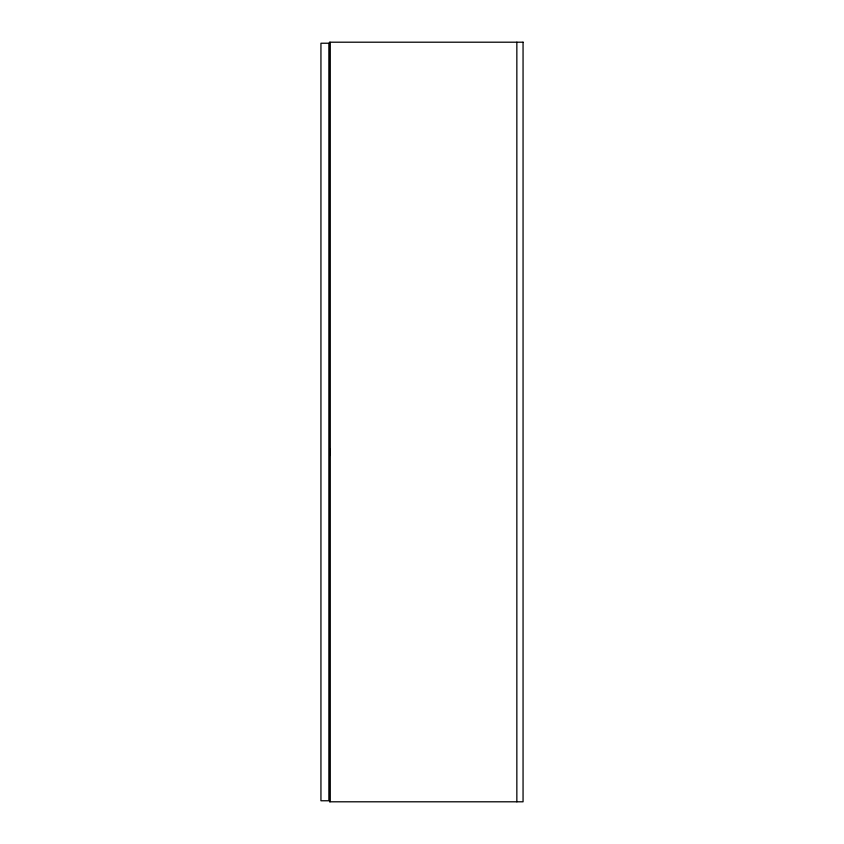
<?xml version="1.0" encoding="UTF-8"?>
<svg xmlns="http://www.w3.org/2000/svg" width="844" height="844" viewBox="0 0 844 844"><rect width="100%" height="100%" fill="white"/><g stroke="black" fill="none" stroke-linecap="round" stroke-linejoin="round"><path stroke-width="1.27" d="M329.92 449.272L329.92 455.496M516.844 42.2L516.844 801.8M329.92 42.2L329.92 801.8M523.058 42.2L329.709 42.2L329.709 801.8L523.058 801.8L523.058 42.2M328.875 43.234L320.942 43.234L320.942 800.766L328.875 800.766L328.875 43.234"/></g></svg>
